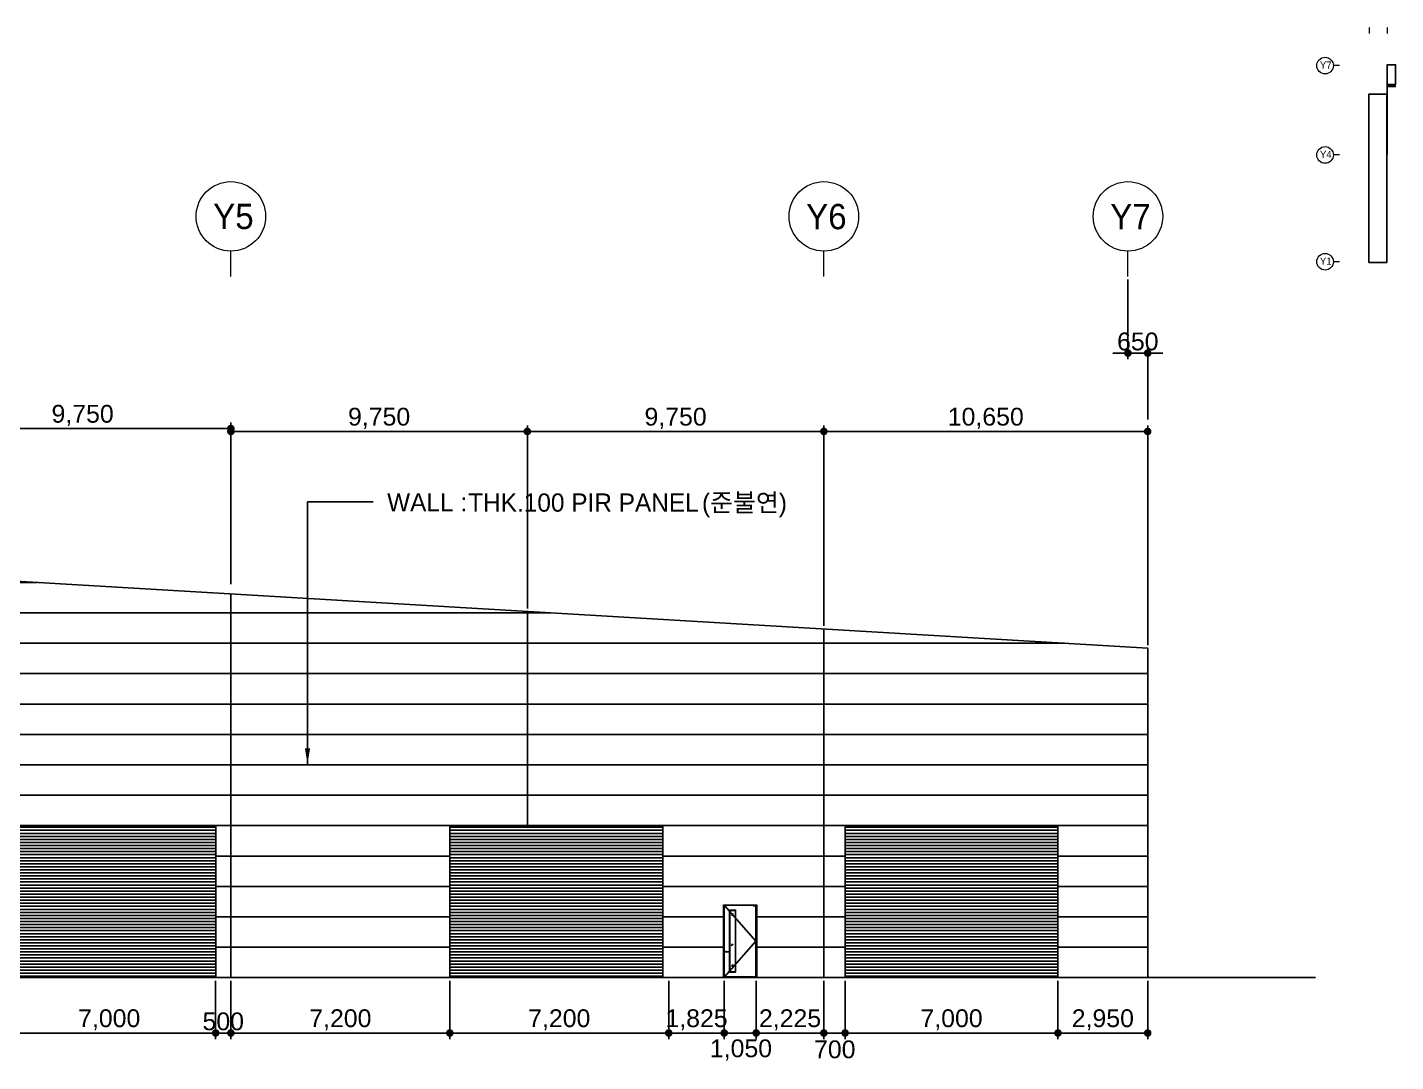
# Model space of a CAD drawing. Header units: millimetres. Extents: x 5734690 to 6791112, y -2208365 to -2031423.
# Drawn here: x 6526896 to 6571892, y -2065443 to -2031423 of the extents above; entities that cross this region are included whole.
import ezdxf
from ezdxf.enums import TextEntityAlignment as Align

# ---------------------------------------------------------------- set-up
doc = ezdxf.new("R2010")
doc.units = ezdxf.units.MM
doc.header["$LTSCALE"] = 1000
doc.linetypes.add('CEN', pattern=[62, 60, -1, 0, -1])
doc.linetypes.add('CONTINOUS', pattern=[0])
doc.layers.get('0').update_dxf_attribs({"lineweight": 9})
doc.layers.get('DEFPOINTS').update_dxf_attribs({"color": 140})
for name, color, linetype in [('3ELEV', 3, 'Continuous'), ('6ELEV', 6, 'Continuous'), ('8', 8, 'Continuous'), ('AA_LEAD', 7, 'Continuous'), ('CANOPY', 7, 'Continuous'), ('CEN', 1, 'CEN'), ('DIMM', 4, 'Continuous'), ('E', 15, 'Continuous'), ('FLASHING', 6, 'Continuous'), ('PANEL 입면', 5, 'Continuous'), ('PANEL-INT', 4, 'CONTINOUS'), ('PAT', 252, 'Continuous'), ('WINDOW', 4, 'Continuous')]:
    doc.layers.add(name, color=color, linetype=linetype)
for name, color, linetype, lineweight in [('7', 7, 'Continuous', 5), ('DOOR', 6, 'Continuous', 13), ('TXT', 7, 'Continuous', 13)]:
    doc.layers.add(name, color=color, linetype=linetype, lineweight=lineweight)
doc.styles.add('HY 울릉도L', font='arial.ttf')
doc.styles.get("Standard").update_dxf_attribs({"font": '현대하모니 L.ttf'})
doc.styles.add('돋움', font='Dotum.ttf')
doc.styles.add('현대하모니L', font='')
doc.styles.get('현대하모니L').set_extended_font_data('현대하모니 L')
doc.dimstyles.new('400', dxfattribs={"dimscale": 100, "dimtxt": 5.85, "dimasz": 2.5, "dimexe": 2, "dimexo": 1, "dimgap": 0.8, "dimtad": 1, "dimdec": 0, "dimdsep": 46, "dimlunit": 6, "dimtxsty": 'HY 울릉도L', "dimblk": 'DOT', "dimcen": 2.5, "dimdle": 2, "dimclrd": 1, "dimclre": 1, "dimclrt": 7, "dimadec": 0, "dimazin": 0, "dimtfac": 1, "dimtdec": 0, "dimtix": 1, "dimtmove": 2, "dimatfit": 3, "dimfxl": 1.5, "dimtolj": 1, "dimtzin": 0, "dimarcsym": 0})
doc.dimstyles.new('ISO-25', dxfattribs={"dimtxt": 2.5, "dimasz": 2.5, "dimexe": 1.25, "dimexo": 0.625, "dimtad": 1, "dimtxsty": 'Standard', "dimcen": 2.5, "dimadec": 0, "dimazin": 0, "dimtfac": 1, "dimtmove": 0, "dimatfit": 3, "dimfxl": 1, "dimarcsym": 0})

# ---------------------------------------------------------------- blocks, each defined once
blk = doc.blocks.new('A$C4A1D6DD7')
at = {"layer": '6ELEV', "elevation": 0}
blk.add_lwpolyline([(550, 180), (750, 180), (750, 2220), (550, 2220)], close=True, dxfattribs=at)
at = {"layer": '7'}
for p, q in [((870, 863), (782, 858)), ((782, 842), (870, 837))]:
    blk.add_line(p, q, dxfattribs=at)
for centre, radius, start, end in [((782, 850), 7.88, 90, 270), ((870, 850), 18.1, 223.1249, 136.8751), ((870, 850), 13.2, 270, 90)]:
    blk.add_arc(centre, radius, start, end, dxfattribs=at)
at = {"layer": '8'}
for p, q in [((684, 2045), (628, 2113)), ((664, 2054), (638, 2086)), ((679, 2063), (647, 2101)), ((694, 1049), (638, 1117)), ((674, 1057), (648, 1090)), ((689, 1067), (657, 1105)), ((684, 367), (628, 435)), ((664, 375), (638, 408)), ((679, 385), (647, 423))]:
    blk.add_line(p, q, dxfattribs=at)
at = {"layer": '8', "elevation": 0}
blk.add_lwpolyline([(560, 190), (740, 190), (740, 2210), (560, 2210)], close=True, dxfattribs=at)
at = {"layer": 'DOOR'}
for p, q in [((-24, 2362), (-124, 2362)), ((-120, 0), (-120, 2400)), ((-120, 2370), (920, 2370)), ((-115, 30), (-115, 2370)), ((915, 30), (915, 2370)), ((920, 0), (920, 2400)), ((-24, 26), (-124, 26)), ((-115, 30), (915, 30))]:
    blk.add_line(p, q, dxfattribs=at)
at = {"layer": 'DOOR', "color": 1}
for p, q in [((765, 850), (896, 850)), ((782, 867), (782, 832)), ((870, 876), (870, 824))]:
    blk.add_line(p, q, dxfattribs=at)
at = {"layer": 'DOOR'}
blk.add_lwpolyline([(-150, 0), (950, 0), (950, 2400), (-150, 2400)], close=True, dxfattribs=at)
at = {"layer": 'E', "color": 1}
for p, q in [((920, 2370), (-115, 1200)), ((-115, 1200), (915, 30))]:
    blk.add_line(p, q, dxfattribs=at)
blk = doc.blocks.new('_Dot')
at = {"color": 0, "linetype": 'ByBlock', "lineweight": -2}
blk.add_line((-0.5, 0), (-1, 0), dxfattribs=at)
at = {"color": 0, "linetype": 'ByBlock', "const_width": 0.5}
blk.add_lwpolyline([(-0.25, 0, 1), (0.25, 0, 1)], format="xyb", close=True, dxfattribs=at)
blk = doc.blocks.new('*D306')
at = {"layer": 'DEFPOINTS', "color": 0, "lineweight": -3}
for p in [(6533588, -2044619), (6523838, -2049480), (6533588, -2049834)]:
    blk.add_point(p, dxfattribs=at)
at = {"layer": 'PANEL 입면', "color": 1, "lineweight": -2}
for p, q in [((6523838, -2049380), (6523838, -2044419)), ((6533588, -2049734), (6533588, -2044419)), ((6524088, -2044619), (6533338, -2044619))]:
    blk.add_line(p, q, dxfattribs=at)
at = {"layer": 'PANEL 입면', "color": 1, "lineweight": -2, "xscale": 250, "yscale": 250, "zscale": 250, "rotation": 180}
blk.add_blockref('_Dot', (6523838, -2044619), dxfattribs=at)
at = {"layer": 'PANEL 입면', "color": 1, "lineweight": -2, "xscale": 250, "yscale": 250, "zscale": 250}
blk.add_blockref('_Dot', (6533588, -2044619), dxfattribs=at)
at = {"layer": 'PANEL 입면', "color": 7, "insert": (6528713, -2044188), "char_height": 585, "attachment_point": 5, "style": 'HY 울릉도L'}
blk.add_mtext('\\A1;9,750', dxfattribs=at)
blk = doc.blocks.new('*D307')
at = {"layer": 'DEFPOINTS', "color": 0, "lineweight": -3}
for p in [(6543338, -2044715), (6533588, -2049834), (6543338, -2050635)]:
    blk.add_point(p, dxfattribs=at)
at = {"layer": 'PANEL 입면', "color": 1, "lineweight": -2}
for p, q in [((6533588, -2049734), (6533588, -2044515)), ((6543338, -2050535), (6543338, -2044515)), ((6533838, -2044715), (6543088, -2044715))]:
    blk.add_line(p, q, dxfattribs=at)
at = {"layer": 'PANEL 입면', "color": 1, "lineweight": -2, "xscale": 250, "yscale": 250, "zscale": 250, "rotation": 180}
blk.add_blockref('_Dot', (6533588, -2044715), dxfattribs=at)
at = {"layer": 'PANEL 입면', "color": 1, "lineweight": -2, "xscale": 250, "yscale": 250, "zscale": 250}
blk.add_blockref('_Dot', (6543338, -2044715), dxfattribs=at)
at = {"layer": 'PANEL 입면', "color": 7, "insert": (6538463, -2044283), "char_height": 585, "attachment_point": 5, "style": 'HY 울릉도L'}
blk.add_mtext('\\A1;9,750', dxfattribs=at)
blk = doc.blocks.new('*D308')
at = {"layer": 'DEFPOINTS', "color": 0, "lineweight": -3}
for p in [(6553088, -2044715), (6543338, -2050635), (6553088, -2051212)]:
    blk.add_point(p, dxfattribs=at)
at = {"layer": 'PANEL 입면', "color": 1, "lineweight": -2}
for p, q in [((6543338, -2050535), (6543338, -2044515)), ((6553088, -2051112), (6553088, -2044515)), ((6543588, -2044715), (6552838, -2044715))]:
    blk.add_line(p, q, dxfattribs=at)
at = {"layer": 'PANEL 입면', "color": 1, "lineweight": -2, "xscale": 250, "yscale": 250, "zscale": 250, "rotation": 180}
blk.add_blockref('_Dot', (6543338, -2044715), dxfattribs=at)
at = {"layer": 'PANEL 입면', "color": 1, "lineweight": -2, "xscale": 250, "yscale": 250, "zscale": 250}
blk.add_blockref('_Dot', (6553088, -2044715), dxfattribs=at)
at = {"layer": 'PANEL 입면', "color": 7, "insert": (6548213, -2044283), "char_height": 585, "attachment_point": 5, "style": 'HY 울릉도L'}
blk.add_mtext('\\A1;9,750', dxfattribs=at)
blk = doc.blocks.new('*D309')
at = {"layer": 'DEFPOINTS', "color": 0, "lineweight": -3}
for p in [(6563738, -2044715), (6553088, -2051212), (6563738, -2051840)]:
    blk.add_point(p, dxfattribs=at)
at = {"layer": 'PANEL 입면', "color": 1, "lineweight": -2}
for p, q in [((6553088, -2051112), (6553088, -2044515)), ((6563738, -2051740), (6563738, -2044515)), ((6553338, -2044715), (6563488, -2044715))]:
    blk.add_line(p, q, dxfattribs=at)
at = {"layer": 'PANEL 입면', "color": 1, "lineweight": -2, "xscale": 250, "yscale": 250, "zscale": 250, "rotation": 180}
blk.add_blockref('_Dot', (6553088, -2044715), dxfattribs=at)
at = {"layer": 'PANEL 입면', "color": 1, "lineweight": -2, "xscale": 250, "yscale": 250, "zscale": 250}
blk.add_blockref('_Dot', (6563738, -2044715), dxfattribs=at)
at = {"layer": 'PANEL 입면', "color": 7, "insert": (6558413, -2044283), "char_height": 585, "attachment_point": 5, "style": 'HY 울릉도L'}
blk.add_mtext('\\A1;10,650', dxfattribs=at)
blk = doc.blocks.new('*D327')
at = {"layer": 'DEFPOINTS', "color": 0, "lineweight": -3}
for p in [(6526088, -2062680), (6533088, -2062680), (6533088, -2064501)]:
    blk.add_point(p, dxfattribs=at)
at = {"layer": 'PANEL 입면', "color": 1, "lineweight": -2}
for p, q in [((6526088, -2062780), (6526088, -2064701)), ((6533088, -2062780), (6533088, -2064701)), ((6526338, -2064501), (6532838, -2064501))]:
    blk.add_line(p, q, dxfattribs=at)
at = {"layer": 'PANEL 입면', "color": 1, "lineweight": -2, "xscale": 250, "yscale": 250, "zscale": 250, "rotation": 180}
blk.add_blockref('_Dot', (6526088, -2064501), dxfattribs=at)
at = {"layer": 'PANEL 입면', "color": 1, "lineweight": -2, "xscale": 250, "yscale": 250, "zscale": 250}
blk.add_blockref('_Dot', (6533088, -2064501), dxfattribs=at)
at = {"layer": 'PANEL 입면', "color": 7, "lineweight": -3, "insert": (6529588, -2064069), "char_height": 585, "attachment_point": 5, "style": 'HY 울릉도L'}
blk.add_mtext('\\A1;7,000', dxfattribs=at)
blk = doc.blocks.new('*D328')
at = {"layer": 'DEFPOINTS', "color": 0, "lineweight": -3}
for p in [(6533088, -2062680), (6533588, -2062680), (6533588, -2064501)]:
    blk.add_point(p, dxfattribs=at)
at = {"layer": 'PANEL 입면', "color": 1, "lineweight": -2}
for p, q in [((6533088, -2062780), (6533088, -2064701)), ((6533588, -2062780), (6533588, -2064701)), ((6532838, -2064501), (6532588, -2064501)), ((6533088, -2064501), (6533588, -2064501)), ((6533838, -2064501), (6534088, -2064501))]:
    blk.add_line(p, q, dxfattribs=at)
at = {"layer": 'PANEL 입면', "color": 1, "lineweight": -2, "xscale": 250, "yscale": 250, "zscale": 250}
blk.add_blockref('_Dot', (6533088, -2064501), dxfattribs=at)
at = {"layer": 'PANEL 입면', "color": 1, "lineweight": -2, "xscale": 250, "yscale": 250, "zscale": 250, "rotation": 180}
blk.add_blockref('_Dot', (6533588, -2064501), dxfattribs=at)
at = {"layer": 'PANEL 입면', "color": 7, "lineweight": -3, "insert": (6533338, -2064122), "char_height": 585, "attachment_point": 5, "style": 'HY 울릉도L'}
blk.add_mtext('\\A1;500', dxfattribs=at)
blk = doc.blocks.new('*D329')
at = {"layer": 'DEFPOINTS', "color": 0, "lineweight": -3}
for p in [(6533588, -2062680), (6540788, -2062680), (6540788, -2064501)]:
    blk.add_point(p, dxfattribs=at)
at = {"layer": 'PANEL 입면', "color": 1, "lineweight": -2}
for p, q in [((6533588, -2062780), (6533588, -2064701)), ((6540788, -2062780), (6540788, -2064701)), ((6533838, -2064501), (6540538, -2064501))]:
    blk.add_line(p, q, dxfattribs=at)
at = {"layer": 'PANEL 입면', "color": 1, "lineweight": -2, "xscale": 250, "yscale": 250, "zscale": 250, "rotation": 180}
blk.add_blockref('_Dot', (6533588, -2064501), dxfattribs=at)
at = {"layer": 'PANEL 입면', "color": 1, "lineweight": -2, "xscale": 250, "yscale": 250, "zscale": 250}
blk.add_blockref('_Dot', (6540788, -2064501), dxfattribs=at)
at = {"layer": 'PANEL 입면', "color": 7, "lineweight": -3, "insert": (6537188, -2064069), "char_height": 585, "attachment_point": 5, "style": 'HY 울릉도L'}
blk.add_mtext('\\A1;7,200', dxfattribs=at)
blk = doc.blocks.new('*D330')
at = {"layer": 'DEFPOINTS', "color": 0, "lineweight": -3}
for p in [(6540788, -2062680), (6547988, -2062680), (6547988, -2064501)]:
    blk.add_point(p, dxfattribs=at)
at = {"layer": 'PANEL 입면', "color": 1, "lineweight": -2}
for p, q in [((6540788, -2062780), (6540788, -2064701)), ((6547988, -2062780), (6547988, -2064701)), ((6541038, -2064501), (6547738, -2064501))]:
    blk.add_line(p, q, dxfattribs=at)
at = {"layer": 'PANEL 입면', "color": 1, "lineweight": -2, "xscale": 250, "yscale": 250, "zscale": 250, "rotation": 180}
blk.add_blockref('_Dot', (6540788, -2064501), dxfattribs=at)
at = {"layer": 'PANEL 입면', "color": 1, "lineweight": -2, "xscale": 250, "yscale": 250, "zscale": 250}
blk.add_blockref('_Dot', (6547988, -2064501), dxfattribs=at)
at = {"layer": 'PANEL 입면', "color": 7, "lineweight": -3, "insert": (6544388, -2064069), "char_height": 585, "attachment_point": 5, "style": 'HY 울릉도L'}
blk.add_mtext('\\A1;7,200', dxfattribs=at)
blk = doc.blocks.new('*D331')
at = {"layer": 'DEFPOINTS', "color": 0, "lineweight": -3}
for p in [(6547988, -2062680), (6549813, -2062680), (6549813, -2064501)]:
    blk.add_point(p, dxfattribs=at)
at = {"layer": 'PANEL 입면', "color": 1, "lineweight": -2}
for p, q in [((6547988, -2062780), (6547988, -2064701)), ((6549813, -2062780), (6549813, -2064701)), ((6547738, -2064501), (6547488, -2064501)), ((6547988, -2064501), (6549813, -2064501)), ((6550063, -2064501), (6550313, -2064501))]:
    blk.add_line(p, q, dxfattribs=at)
at = {"layer": 'PANEL 입면', "color": 1, "lineweight": -2, "xscale": 250, "yscale": 250, "zscale": 250}
blk.add_blockref('_Dot', (6547988, -2064501), dxfattribs=at)
at = {"layer": 'PANEL 입면', "color": 1, "lineweight": -2, "xscale": 250, "yscale": 250, "zscale": 250, "rotation": 180}
blk.add_blockref('_Dot', (6549813, -2064501), dxfattribs=at)
at = {"layer": 'PANEL 입면', "color": 7, "lineweight": -3, "insert": (6548901, -2064069), "char_height": 585, "attachment_point": 5, "style": 'HY 울릉도L'}
blk.add_mtext('\\A1;1,825', dxfattribs=at)
blk = doc.blocks.new('*D332')
at = {"layer": 'DEFPOINTS', "color": 0, "lineweight": -3}
for p in [(6549813, -2062680), (6550863, -2062680), (6550863, -2064501)]:
    blk.add_point(p, dxfattribs=at)
at = {"layer": 'PANEL 입면', "color": 1, "lineweight": -2}
for p, q in [((6549813, -2062780), (6549813, -2064701)), ((6550863, -2062780), (6550863, -2064701)), ((6550063, -2064501), (6550613, -2064501))]:
    blk.add_line(p, q, dxfattribs=at)
at = {"layer": 'PANEL 입면', "color": 1, "lineweight": -2, "xscale": 250, "yscale": 250, "zscale": 250, "rotation": 180}
blk.add_blockref('_Dot', (6549813, -2064501), dxfattribs=at)
at = {"layer": 'PANEL 입면', "color": 1, "lineweight": -2, "xscale": 250, "yscale": 250, "zscale": 250}
blk.add_blockref('_Dot', (6550863, -2064501), dxfattribs=at)
at = {"layer": 'PANEL 입면', "color": 7, "lineweight": -3, "insert": (6550363, -2065059), "char_height": 585, "attachment_point": 5, "style": 'HY 울릉도L'}
blk.add_mtext('\\A1;1,050', dxfattribs=at)
blk = doc.blocks.new('*D333')
at = {"layer": 'DEFPOINTS', "color": 0, "lineweight": -3}
for p in [(6550863, -2062680), (6553088, -2062680), (6553088, -2064501)]:
    blk.add_point(p, dxfattribs=at)
at = {"layer": 'PANEL 입면', "color": 1, "lineweight": -2}
for p, q in [((6550863, -2062780), (6550863, -2064701)), ((6553088, -2062780), (6553088, -2064701)), ((6551113, -2064501), (6552838, -2064501))]:
    blk.add_line(p, q, dxfattribs=at)
at = {"layer": 'PANEL 입면', "color": 1, "lineweight": -2, "xscale": 250, "yscale": 250, "zscale": 250, "rotation": 180}
blk.add_blockref('_Dot', (6550863, -2064501), dxfattribs=at)
at = {"layer": 'PANEL 입면', "color": 1, "lineweight": -2, "xscale": 250, "yscale": 250, "zscale": 250}
blk.add_blockref('_Dot', (6553088, -2064501), dxfattribs=at)
at = {"layer": 'PANEL 입면', "color": 7, "lineweight": -3, "insert": (6551976, -2064069), "char_height": 585, "attachment_point": 5, "style": 'HY 울릉도L'}
blk.add_mtext('\\A1;2,225', dxfattribs=at)
blk = doc.blocks.new('*D334')
at = {"layer": 'DEFPOINTS', "color": 0, "lineweight": -3}
for p in [(6553088, -2062680), (6553788, -2062680), (6553788, -2064501)]:
    blk.add_point(p, dxfattribs=at)
at = {"layer": 'PANEL 입면', "color": 1, "lineweight": -2}
for p, q in [((6553088, -2062780), (6553088, -2064701)), ((6553788, -2062780), (6553788, -2064701)), ((6553338, -2064501), (6553538, -2064501))]:
    blk.add_line(p, q, dxfattribs=at)
at = {"layer": 'PANEL 입면', "color": 1, "lineweight": -2, "xscale": 250, "yscale": 250, "zscale": 250, "rotation": 180}
blk.add_blockref('_Dot', (6553088, -2064501), dxfattribs=at)
at = {"layer": 'PANEL 입면', "color": 1, "lineweight": -2, "xscale": 250, "yscale": 250, "zscale": 250}
blk.add_blockref('_Dot', (6553788, -2064501), dxfattribs=at)
at = {"layer": 'PANEL 입면', "color": 7, "lineweight": -3, "insert": (6553448, -2065042), "char_height": 585, "attachment_point": 5, "style": 'HY 울릉도L'}
blk.add_mtext('\\A1;700', dxfattribs=at)
blk = doc.blocks.new('*D335')
at = {"layer": 'DEFPOINTS', "color": 0, "lineweight": -3}
for p in [(6553788, -2062680), (6560788, -2062680), (6560788, -2064501)]:
    blk.add_point(p, dxfattribs=at)
at = {"layer": 'PANEL 입면', "color": 1, "lineweight": -2}
for p, q in [((6553788, -2062780), (6553788, -2064701)), ((6560788, -2062780), (6560788, -2064701)), ((6554038, -2064501), (6560538, -2064501))]:
    blk.add_line(p, q, dxfattribs=at)
at = {"layer": 'PANEL 입면', "color": 1, "lineweight": -2, "xscale": 250, "yscale": 250, "zscale": 250, "rotation": 180}
blk.add_blockref('_Dot', (6553788, -2064501), dxfattribs=at)
at = {"layer": 'PANEL 입면', "color": 1, "lineweight": -2, "xscale": 250, "yscale": 250, "zscale": 250}
blk.add_blockref('_Dot', (6560788, -2064501), dxfattribs=at)
at = {"layer": 'PANEL 입면', "color": 7, "lineweight": -3, "insert": (6557288, -2064069), "char_height": 585, "attachment_point": 5, "style": 'HY 울릉도L'}
blk.add_mtext('\\A1;7,000', dxfattribs=at)
blk = doc.blocks.new('*D336')
at = {"layer": 'DEFPOINTS', "color": 0, "lineweight": -3}
for p in [(6560788, -2062680), (6563738, -2062680), (6563738, -2064501)]:
    blk.add_point(p, dxfattribs=at)
at = {"layer": 'PANEL 입면', "color": 1, "lineweight": -2}
for p, q in [((6560788, -2062780), (6560788, -2064701)), ((6563738, -2062780), (6563738, -2064701)), ((6561038, -2064501), (6563488, -2064501))]:
    blk.add_line(p, q, dxfattribs=at)
at = {"layer": 'PANEL 입면', "color": 1, "lineweight": -2, "xscale": 250, "yscale": 250, "zscale": 250, "rotation": 180}
blk.add_blockref('_Dot', (6560788, -2064501), dxfattribs=at)
at = {"layer": 'PANEL 입면', "color": 1, "lineweight": -2, "xscale": 250, "yscale": 250, "zscale": 250}
blk.add_blockref('_Dot', (6563738, -2064501), dxfattribs=at)
at = {"layer": 'PANEL 입면', "color": 7, "lineweight": -3, "insert": (6562263, -2064069), "char_height": 585, "attachment_point": 5, "style": 'HY 울릉도L'}
blk.add_mtext('\\A1;2,950', dxfattribs=at)
blk = doc.blocks.new('*D380')
at = {"color": 1, "lineweight": -2}
for p, q in [((6563088, -2039714), (6563088, -2042337)), ((6562838, -2042137), (6562588, -2042137)), ((6563088, -2042137), (6563738, -2042137)), ((6563738, -2044319), (6563738, -2041937)), ((6563988, -2042137), (6564238, -2042137))]:
    blk.add_line(p, q, dxfattribs=at)
at = {"layer": 'DEFPOINTS', "color": 0, "lineweight": -3}
for p in [(6563088, -2039614), (6563738, -2042137), (6563738, -2044419)]:
    blk.add_point(p, dxfattribs=at)
at = {"color": 1, "lineweight": -2, "xscale": 250, "yscale": 250, "zscale": 250}
blk.add_blockref('_Dot', (6563088, -2042137), dxfattribs=at)
at = {"color": 1, "lineweight": -2, "xscale": 250, "yscale": 250, "zscale": 250, "rotation": 180}
blk.add_blockref('_Dot', (6563738, -2042137), dxfattribs=at)
at = {"color": 7, "lineweight": -3, "insert": (6563413, -2041758), "char_height": 585, "attachment_point": 5, "style": 'HY 울릉도L'}
blk.add_mtext('\\A1;650', dxfattribs=at)

msp = doc.modelspace()

# ---------------------------------------------------------------- hatches: boundary and pattern name
at = {"layer": 'PAT'}
h = msp.add_hatch(dxfattribs=at)
h.set_pattern_fill('_USER', color=256, scale=100, pattern_type=0)
h.set_pattern_definition([(0, (12299258.09, -4167433.94), (0, 100), [])])
h.paths.add_polyline_path([(6526088.4, -2062680.1), (6526088.4, -2057680.1), (6533088.4, -2057680.1), (6533088.4, -2062680.1)])
h = msp.add_hatch(dxfattribs=at)
h.set_pattern_fill('_USER', color=256, scale=100, pattern_type=0)
h.set_pattern_definition([(0, (12310958.09, -4167433.94), (0, 100), [])])
h.paths.add_polyline_path([(6540788.4, -2062680.1), (6540788.4, -2057680.1), (6547788.4, -2057680.1), (6547788.4, -2062680.1)])
h = msp.add_hatch(dxfattribs=at)
h.set_pattern_fill('_USER', color=256, scale=100, pattern_type=0)
h.set_pattern_definition([(0, (12326958.09, -4167433.94), (0, 100), [])])
h.paths.add_polyline_path([(6553788.4, -2062680.1), (6553788.4, -2057680.1), (6560788.4, -2057680.1), (6560788.4, -2062680.1)])

# ---------------------------------------------------------------- linework, layer by layer
for p, q in [((6571037, -2031626.4), (6571037, -2031427.2)), ((6571626.5, -2031622.4), (6571626.5, -2031423.2)), ((6570044.6, -2032681.1), (6569845.4, -2032681.1)), ((6570044.6, -2035621.1), (6569845.4, -2035621.1)), ((6533588.4, -2039613.9), (6533588.3, -2038783.7)), ((6553088.4, -2039613.9), (6553088.3, -2038783.7)), ((6563088.4, -2039613.9), (6563088.3, -2038783.7)), ((6570044.6, -2039131.1), (6569845.4, -2039131.1))]:
    msp.add_line(p, q)
for centre, radius in [((6569571, -2032681.1), 274.3), ((6569571, -2035621.1), 274.3), ((6533588.3, -2037640.6), 1143.1), ((6553088.3, -2037640.6), 1143.1), ((6563088.3, -2037640.6), 1143.1), ((6569571, -2039131.1), 274.3)]:
    msp.add_circle(centre, radius)
at = {"layer": '3ELEV', "color": 2}
msp.add_lwpolyline([(6514088.4, -2048903.4), (6563738.4, -2051840.4), (6563738.4, -2062680.1), (6454938.4, -2062680.1), (6454938.4, -2051820.1), (6514088.4, -2048904.1)], dxfattribs=at)
at = {"layer": 'CANOPY'}
for points in [[(6571629.1, -2033309.6), (6571881.1, -2033309.6), (6571881.1, -2033369.6), (6571629.1, -2033369.6)], [(6571606.6, -2033617.1), (6571011.1, -2033617.1), (6571011.1, -2039155.1), (6571606.6, -2039155.1)]]:
    msp.add_lwpolyline(points, close=True, dxfattribs=at)
at = {"layer": 'CEN'}
msp.add_line((6569251.6, -2062680.1), (6447995.6, -2062680.1), dxfattribs=at)
at = {"layer": 'FLASHING'}
msp.add_lwpolyline([(6571891.6, -2033297.6), (6571618.6, -2033297.6), (6571618.6, -2032655.6), (6571891.6, -2032655.6)], close=True, dxfattribs=at)
msp.add_lwpolyline([(6571618.6, -2033297.6), (6571618.6, -2035609.1)], dxfattribs=at)
at = {"layer": 'PANEL-INT', "lineweight": -3}
for p, q in [((6533588.4, -2048933.3), (6533588.4, -2049680.1)), ((6533588.4, -2050057.5), (6533588.4, -2062680.1)), ((6543338.4, -2057680.1), (6543338.4, -2050634.5)), ((6553088.4, -2051211.6), (6553088.4, -2062680.1))]:
    msp.add_line(p, q, dxfattribs=at)
at = {"layer": 'PAT'}
for p, q in [((6527212.5, -2049680.1), (6498353.8, -2049680.1)), ((6544109.1, -2050680.1), (6478077.9, -2050680.1)), ((6561005.6, -2051680.1), (6457802, -2051680.1)), ((6563738.4, -2052680.1), (6454938.4, -2052680.1)), ((6563738.4, -2053680.1), (6454938.4, -2053680.1)), ((6563738.4, -2054680.1), (6454938.4, -2054680.1)), ((6563738.4, -2055680.1), (6454938.4, -2055680.1)), ((6563738.4, -2056680.1), (6454938.4, -2056680.1)), ((6563738.4, -2057680.1), (6454938.4, -2057680.1)), ((6540788.4, -2058680.1), (6533088.4, -2058680.1)), ((6553788.4, -2058680.1), (6547788.4, -2058680.1)), ((6563738.4, -2058680.1), (6560788.4, -2058680.1)), ((6540788.4, -2059680.1), (6533088.4, -2059680.1)), ((6553788.4, -2059680.1), (6547788.4, -2059680.1)), ((6563738.4, -2059680.1), (6560788.4, -2059680.1)), ((6540788.4, -2060680.1), (6533088.4, -2060680.1)), ((6549783.4, -2060680.1), (6547788.4, -2060680.1)), ((6553788.4, -2060680.1), (6550888.4, -2060680.1)), ((6563738.4, -2060680.1), (6560788.4, -2060680.1)), ((6540788.4, -2061680.1), (6533088.4, -2061680.1)), ((6549783.4, -2061680.1), (6547788.4, -2061680.1)), ((6553788.4, -2061680.1), (6550888.4, -2061680.1)), ((6563738.4, -2061680.1), (6560788.4, -2061680.1))]:
    msp.add_line(p, q, dxfattribs=at)
at = {"layer": 'WINDOW'}
for points in [[(6526088.4, -2062680.1), (6533088.4, -2062680.1), (6533088.4, -2057680.1), (6526088.4, -2057680.1)], [(6540788.4, -2062680.1), (6547788.4, -2062680.1), (6547788.4, -2057680.1), (6540788.4, -2057680.1)], [(6553788.4, -2062680.1), (6560788.4, -2062680.1), (6560788.4, -2057680.1), (6553788.4, -2057680.1)]]:
    msp.add_lwpolyline(points, close=True, dxfattribs=at)

# ---------------------------------------------------------------- block references
at = {"xscale": -1}
msp.add_blockref('A$C4A1D6DD7', (6550738.4, -2062680.1), dxfattribs=at)

# ---------------------------------------------------------------- texts
at = {"layer": 'DIMM', "style": '돋움'}
for s, height, p in [('Y7', 239.43, (6569595, -2032663.9)), ('Y4', 239.43, (6569595, -2035603.9)), ('Y5', 831.35, (6533671.7, -2037647.2)), ('Y6', 831.35, (6553171.7, -2037647.2)), ('Y7', 831.35, (6563171.7, -2037647.2)), ('Y1', 239.43, (6569595, -2039113.9))]:
    msp.add_text(s, height=height, rotation=0.00243, dxfattribs=at).set_placement(p, align=Align.MIDDLE)
at = {"layer": 'TXT', "color": 3, "style": '현대하모니L'}
for s, p in [('WALL :', (6541356.6, -2047345.7)), ('THK.100 PIR PANEL', (6548973.2, -2047353.9)), ('(준불연)', (6551874.1, -2047354.9))]:
    msp.add_text(s, height=600, dxfattribs=at).set_placement(p, align=Align.RIGHT)

# ---------------------------------------------------------------- dimensions: what is measured, and where the dimension line sits
at = {"color": 9, "lineweight": -3}
dim = msp.add_linear_dim(base=(6563738.4, -2042136.7), p1=(6563088.4, -2039614.4), p2=(6563738.4, -2044419), angle=180, dimstyle='400', dxfattribs=at)
dim.commit()
dim.dimension.update_dxf_attribs({"geometry": '*D380', "text_midpoint": (6563413.4, -2041758)})
at = {"layer": 'PANEL 입면'}
for base, p1, p2, picture, middle in [((6533588.4, -2044619.2), (6523838.4, -2049480.4), (6533588.4, -2049833.8), '*D306', (6528713.4, -2044187.7)), ((6543338.4, -2044714.7), (6533588.4, -2049833.8), (6543338.4, -2050634.5), '*D307', (6538463.4, -2044283.1)), ((6553088.4, -2044714.7), (6543338.4, -2050634.5), (6553088.4, -2051211.6), '*D308', (6548213.4, -2044283.1)), ((6563738.4, -2044714.7), (6553088.4, -2051211.6), (6563738.4, -2051840.4), '*D309', (6558413.4, -2044283.1))]:
    dim = msp.add_linear_dim(base=base, p1=p1, p2=p2, dimstyle='400', dxfattribs=at)
    dim.commit()
    dim.dimension.update_dxf_attribs({"geometry": picture, "text_midpoint": middle})
at = {"layer": 'PANEL 입면', "lineweight": -3}
for base, p1, p2, picture, middle in [((6533088.4, -2064501), (6526088.4, -2062680.1), (6533088.4, -2062680.1), '*D327', (6529588.4, -2064069.4)), ((6533588.4, -2064501), (6533088.4, -2062680.1), (6533588.4, -2062680.1), '*D328', (6533338.4, -2064122.3)), ((6540788.4, -2064501), (6533588.4, -2062680.1), (6540788.4, -2062680.1), '*D329', (6537188.4, -2064069.4)), ((6547988.4, -2064501), (6540788.4, -2062680.1), (6547988.4, -2062680.1), '*D330', (6544388.4, -2064069.4)), ((6549813.4, -2064501), (6547988.4, -2062680.1), (6549813.4, -2062680.1), '*D331', (6548900.9, -2064069.4)), ((6553088.4, -2064501), (6550863.4, -2062680.1), (6553088.4, -2062680.1), '*D333', (6551975.9, -2064069.4)), ((6560788.4, -2064501), (6553788.4, -2062680.1), (6560788.4, -2062680.1), '*D335', (6557288.4, -2064069.4)), ((6563738.4, -2064501), (6560788.4, -2062680.1), (6563738.4, -2062680.1), '*D336', (6562263.4, -2064069.4))]:
    dim = msp.add_linear_dim(base=base, p1=p1, p2=p2, dimstyle='400', dxfattribs=at)
    dim.commit()
    dim.dimension.update_dxf_attribs({"geometry": picture, "text_midpoint": middle})
for base, p1, p2, picture, middle in [((6550863.4, -2064501), (6549813.4, -2062680.1), (6550863.4, -2062680.1), '*D332', (6550363.4, -2065058.9)), ((6553788.4, -2064501), (6553088.4, -2062680.1), (6553788.4, -2062680.1), '*D334', (6553448, -2065042.3))]:
    dim = msp.add_linear_dim(base=base, p1=p1, p2=p2, dimstyle='400', dxfattribs=at)
    dim.commit()
    dim.dimension.update_dxf_attribs({"geometry": picture, "text_midpoint": middle, "dimtype": 160})

# ---------------------------------------------------------------- leaders
at = {"layer": 'AA_LEAD', "color": 6}
msp.add_leader([(6536108.1, -2055656.7), (6536108.1, -2047027.7), (6538265.2, -2047027.7)], dimstyle='ISO-25', override={"dimscale": 400, "dimasz": 1.3}, dxfattribs=at)

doc.saveas('drawing.dxf')
